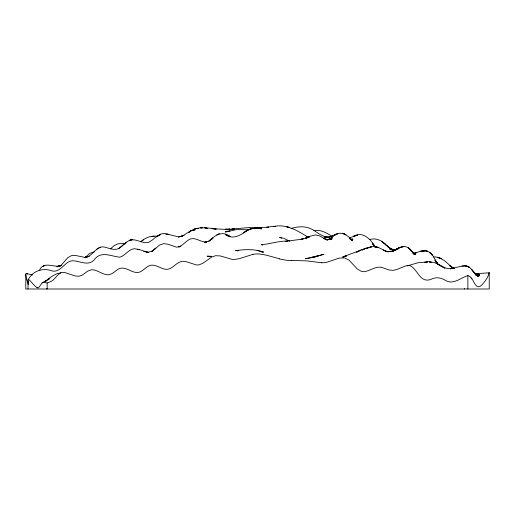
<?xml version="1.0" encoding="UTF-8"?>
<svg xmlns="http://www.w3.org/2000/svg" width="515" height="515" viewBox="0 0 515 515"><rect width="100%" height="100%" fill="white"/><g stroke="black" fill="none" stroke-linecap="round" stroke-linejoin="round"><path stroke-width="0.77" d="M488.619 273.207L489.231 272.853L489.237 288.999L25.756 288.999L25.853 273.948M25.756 274.514L26.304 278.229L28.087 284.19M28.125 279.639L27.977 288.999M85.181 257.629L89.623 253.412L94.155 251.88M28.183 279.568C33.224 270.336 43.434 267.523 52.993 271.148C61.465 271.984 64.587 261.35 72.512 260.751C79.638 260.757 87.898 266.422 93.936 260.159C100.676 250.38 110.648 256.251 119.667 257.191C125.428 255.749 128.338 249.247 134.46 248.687L139.501 249.672L148.771 252.575L143.872 251.384L148.301 252.183L152.08 251.082L155.839 248.198M39.578 269.918C44.161 260.828 53.669 267.826 60.789 265.824M165.811 234.196L168.817 234.409L164.253 233.385L160.274 234.203L156.406 236.855L160.429 234.57L156.451 236.565L152.434 239.919L148.333 242.501C141.986 243.807 136.256 238.342 129.954 240.151L132.226 239.752C126.458 240.138 123.381 246.067 118.617 248.623C114.176 250.483 109.592 248.507 105.285 247.232C96.408 244.644 93.041 256.605 85.078 257.461L89.14 256.361L85.014 257.423L76.304 255.633L71.675 255.549L67.684 257.757L61.33 265.135L57.062 266.815L61.369 265.264L57.004 266.583L60.783 265.83M126.336 242.25L118.617 248.623M42.146 282.896L38.528 287.834A16.853 4.693 70.3 0 1 37.164 287.666M110.506 248.887L113.918 245.797L117.787 243.872L122.409 243.363L125.493 243.833M45.777 281.37L49.839 278.448L48.7 279.22M155.549 248.385L151.822 251.513L159.566 245.063L163.641 243.64L167.671 244.168L176.716 247.187L180.855 246.138L178.731 247.065C183.282 245.256 186.076 240.608 190.679 238.889C196.408 237.351 201.211 242.739 206.888 242.024L204.655 242.217L208.942 241.084L213.101 238.059L208.897 241.162C215.083 235.007 222.557 230.295 230.553 236.713L225.705 234.756C233.849 240.338 241.677 234.364 248.339 229.774L243.666 232.69C248.507 228.512 255.485 227.121 261.601 228.866L257.133 228.106L261.614 227.913L258.633 228.544M140.878 241.644C144.509 238.419 149.196 236.205 154.094 236.147L151.925 236.585L156.463 235.992M141.065 241.606L143.621 239.81M100.38 247.116L96.575 249.337M393.125 251.204L398.777 248.121L393.325 251.069L398.172 248.687M42.327 282.754L46.633 280.418L45.062 281.287L52.33 276.091L56.431 273.916L62.154 272.441L64.246 272.351L75.261 275.95L78.879 276.291L82.052 275.21L87.801 271.07L90.943 269.892A8.382 7.422 33.3 0 1 93.022 269.828C98.204 270.452 102.363 274.444 107.609 274.791A8.137 7.313 32 0 0 109.618 274.592C114.53 273.356 117.478 267.427 123.021 268.096C128.576 268.592 133.224 273.581 139.005 272.293C143.788 270.929 146.492 265.573 151.661 265.148C157.024 264.832 161.279 269.21 166.564 269.319A8.111 7.41 20.6 0 0 168.527 269.094C173.471 267.781 176.323 262.631 181.351 261.485A8.652 7.854 15.9 0 1 183.327 261.272L186.752 261.845L196.479 264.98A9.006 8.292 14.1 0 0 199.112 264.826L202.923 263.242L211.646 257.049L215.547 255.704L220.246 255.923L231.782 259.277A15.392 14.298 5.6 0 0 234.447 259.431L239.063 258.749L252.968 254.346M44.805 265.38L42.771 266.474L44.728 265.425M356.734 252.144L360.751 249.994L364.639 248.919L361.794 250.129L365.187 248.372L369.236 247.4L365.534 248.648L371.695 246.794L369.867 247.232C376.066 244.792 381.641 249.408 386.977 251.738L383.199 250.071L387.383 251.507L392.018 251.346L387.628 251.796L392.43 251.024L397.67 249.015L392.726 251.017L398.127 248.436L392.836 251.069L398.307 248.262L392.939 251.14L398.591 248.095L403.786 246.511L398.591 248.095C403.245 245.031 408.968 246.582 411.858 251.236L408.221 247.741L415.096 254.719L412.052 251.687L415.412 254.371L412.65 252.923M356.76 252.157L360.223 250.432L342.385 257.03M327.733 239.868L332.342 237.615L327.695 239.797L332.22 238.078L327.656 239.668L331.93 239.179L327.546 239.565L323.555 238.426L327.334 240.125L319.583 235.889L315.347 234.917L310.803 236.063L305.839 238.258L308.215 237.08L305.801 237.911L308.092 237.557L301.05 239.172L303.232 239.069L285.387 241.323M60.86 272.815L58.472 274.379L53.843 279.31A18.604 16.474 44.7 0 1 50.483 281.679L47.148 282.999L43.485 282.239M398.198 248.642L394.2 250.406L398.204 248.829M471.071 277.521L470.845 277.282A37.859 14.697 -55.1 0 0 469.963 276.561L467.884 275.564C460.919 277.701 453.245 285.04 445.733 280.546C442.012 278.087 437.409 276.909 433.076 278.422C420.317 285.053 418.65 270.317 410.294 265.727A6.528 5.8 -31.1 0 0 408.279 265.463L405.35 265.998L396.788 269.532L393.138 270.356L389.121 269.969L381.551 267.349A10.59 9.476 -25.3 0 0 379.549 267.156C373.864 267.079 369.255 271.328 363.654 271.669A7.635 6.933 -24 0 1 361.678 271.463L357.449 269.107L349.016 260.152L344.664 257.912L339.211 258.105L327.154 262.161A22.106 20.491 -16.4 0 1 321.727 262.779M179.838 236.784L184.093 235.426M349.518 237.827L357.732 235.123L353.464 236.237C362.792 230.797 371.083 239.456 375.261 247.103M413.989 253.444L420.504 251.243L424.843 250.908L420.607 251.275C425.152 249.672 430.006 251.346 432.587 255.427L429.317 252.208L432.619 255.331L438.304 264.762L434.84 260.036L437.319 263.493L435.935 262.032M413.925 253.489L415.92 252.698L413.912 253.393M250.528 229.323L252.723 228.48L254.925 228.679L252.73 228.48M414.601 254.236L415.933 253.721L414.614 254.191M180.52 236.617L182.587 235.87L178.396 237.222M398.121 248.829L393.64 250.457L397.355 249.311M407.178 265.888L417.916 262.779L427.579 261.852L424.766 262.412L428.57 261.633L431.725 262.418L429.33 261.903L433.437 262.315L437.57 263.834L444.979 268.161L438.098 264.317C442.849 267.51 448.468 269.828 454.236 268.148L450.471 268.824L461.736 266.139L464.562 265.811L467.008 266.171L464.691 265.811M343.125 257.056L345.99 256.058L343.344 256.856L345.462 256.316M319.77 255.414L323.935 254.301L311.736 257.346L319.77 255.414L315.85 256.579M318 255.929L319.905 255.369M258.633 228.441L261.626 227.604L268.618 227.057L267.053 227.353M291.226 228.473C298.79 225.982 307.41 225.943 314.182 230.604C319.725 234.093 325.828 239.353 332.806 236.121L328.261 237.402L337.692 233.784L332.664 236.34C339.63 230.005 347.599 234.325 352.312 240.866L349.292 237.75L352.434 240.537L349.273 238.432L352.62 240.054L350.567 239.623M397.38 249.234L393.737 250.2L389.546 248.275L393.846 249.872L389.417 248.874L393.872 249.82L397.368 249.408M266.86 227.36L270.987 226.6L275.641 226.484L273.323 226.555C286.05 223.561 297.522 230.688 307.822 237.035M475.68 274.276L479.175 273.491L489.192 272.808M475.738 274.27L478.622 273.645L475.615 274.192M477.36 275.229L479.542 274.759L477.27 275.255M227.611 229.413L234.441 228.885L231.493 229.284M350.67 239.488L352.917 239.031L350.67 239.404L352.807 239.469L350.631 239.578M232.226 229.066L250.49 227.418L257.127 227.585L260.854 228.403M396.614 249.653L393.737 250.2L389.617 247.876L385.677 244.715L389.54 247.85L381.615 241.426L385.626 244.438C381.467 240.093 375.21 237.673 369.3 239.597M227.604 229.478L229.967 229.053L225.19 229.156L229.986 229.632L211.807 228.647L216.191 229.149L211.768 228.306L202.601 227.688L200.58 228.016L202.614 227.791L200.554 227.688L194.857 228.937L198.584 228.364L194.844 228.679L188.612 232.471L191.001 230.669L195.005 229.864L191.001 230.669L182.568 235.934L178.235 236.81L167.253 234.151M346.222 256.058L343.589 256.509L346.363 256.116M477.334 275.37L479.504 275.004L477.379 275.313M475.448 274.315L478.216 273.935L475.281 274.295M307.951 237.364L306.367 237.576L307.957 237.454M462 266.133L464.562 265.811M477.347 275.435L479.446 275.222L477.057 275.37M286.076 241.252L287.454 241.117C278.583 240.853 270.124 244.065 261.382 244.67L262.483 245.295M314.015 230.501C320.568 229.368 326.568 232.935 331.905 236.237M321.727 262.772L307.938 261.028A56.431 49.595 -8.3 0 0 305.292 260.828L291.374 260.468M476.208 275.551L479.285 275.609L476.343 275.19M229.265 231.486L225.28 231.402L230.044 231.035L225.319 231.995L236.758 229.587L248.275 229.761M238.748 250.67L235.87 250.599C245.056 249.402 254.468 248.848 263.371 252.067L261.24 251.887M211.491 256.354L207.184 256.193L211.35 256.393M260.86 228.048L257.133 227.797L260.86 228.441M309.573 237.106L306.457 236.894L308.009 237.151M376.587 246.891L374.386 246.711L376.414 246.878M433.643 256.895C441.497 256.522 447.046 262.856 452.222 267.787L449.486 265.244L453.013 268.103L449.492 265.618L454.584 268.566M238.728 250.58L235.819 250.316L237.93 250.895M413.339 253.882L415.721 254.23M413.32 253.895L415.669 254.249L412.689 252.904M464.807 265.83C469.423 265.759 472.281 270.008 474.566 273.362L471.47 269.332L478.248 276.677L475.042 273.832L478.712 276.265L475.66 274.45M427.244 251.12L424.991 250.708L427.257 251.12M139.501 249.672L137.222 249.189M263.371 252.067L257.069 250.496M475.57 275.139L479.047 275.937L475.693 274.424M32.484 275.01L26.42 273.51M279.523 258.775L266.319 255.157L259.65 254.024A24.218 21.939 -0.2 0 0 252.962 254.32M308.813 237.093L306.515 236.507L308.485 237.286M378.834 247.638L376.729 247.007L378.673 247.593M281.718 238.162L279.606 237.421L283.797 238.297L289.816 241.271M441.6 258.788L437.802 257.449L441.387 258.71M388.11 247.046L393.557 249.975M37.177 287.718L35.033 286.076L29.052 279.677A15.637 2.305 62.3 0 0 28.119 279.626M469.384 267.291L467.33 266.268L469.287 267.246M436.205 262.109L437.312 263.139M373.118 244.78L375.281 247.046M375.364 247.078L372.648 243.853L374.856 246.666M437.37 263.532L438.31 264.736M372.693 243.486L375.306 247.181M471.985 278.641C473.929 281.879 476.562 290.125 481.409 285.368C484.898 281.924 487.84 277.598 489.244 272.886M437.196 263.461L437.95 264.652M28.57 284.106L27.977 280.578M467.884 275.564L467.884 288.999M464.627 288.567L464.627 288.999M47.148 282.999L47.148 288.999M46.929 288.58L46.929 288.999M25.866 273.974A18.366 2.884 61.9 0 1 27.63 274.115M42.133 282.877A22.879 8.143 59.8 0 1 42.97 282.42A24.018 8.549 60.7 0 1 43.492 282.252M291.361 260.654A62.65 59.804 -12.8 0 1 279.471 258.942M470.916 277.688A64.633 25.344 -50.2 0 1 471.695 278.95M85.96 256.625L85.091 257.77L85.96 256.625M219.126 233.849L217.015 234.84L219.126 233.849M250.528 228.911L248.333 229.909L250.528 228.963M415.734 252.994L413.481 253.663L415.734 252.994M254.925 228.164L252.73 228.666L257.127 228.19L254.925 228.164M311.35 257.597L305.195 258.749L315.425 256.863L311.35 257.597M328.312 237.106L324.154 237.106L328.312 237.177M288.96 227.282L286.784 226.8L288.966 227.289M207.204 228.332L204.886 227.804L207.204 228.332M344.123 233.836L342.25 233.224L346.029 234.782L344.123 233.836M437.344 262.785L436.121 261.993L437.344 262.785"/></g></svg>
